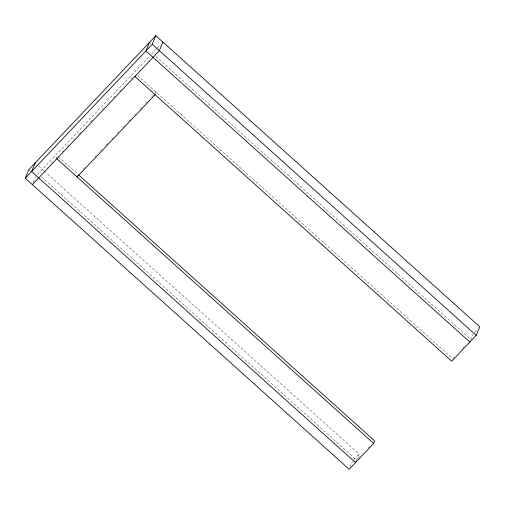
<?xml version="1.0" encoding="UTF-8"?>
<svg xmlns="http://www.w3.org/2000/svg" width="505" height="505" viewBox="0 0 505 505"><rect width="100%" height="100%" fill="white"/><g stroke="black" fill="none" stroke-linecap="round" stroke-linejoin="round"><path stroke-width="0.38" stroke-dasharray="2.52 1.89" d="M33.223 182.444L35.584 176.737M155.628 93.425L156.146 92.175L155.06 93.318M350.066 467.138L352.427 461.431M356.416 460.44L359.074 454.02L44.535 171.397M470.742 339.903L473.103 334.19M37.509 174.307L149.335 56.396M151.506 54.111L156.392 48.96M156.935 48.385L160.192 44.951M51.466 163.008L52.533 161.884M56.27 157.945L57.336 156.821M62.203 151.689L63.289 150.54M67.62 145.97L68.705 144.828M73.585 139.689L74.664 138.547M79.001 133.976L80.63 132.26M90.382 121.976L92.005 120.259M102.3 109.408L103.386 108.266M113.682 97.408L114.768 96.266M119.641 91.121L120.727 89.978M131.022 79.127L132.108 77.985M83.533 168.733L84.619 167.591M94.915 156.739L95.994 155.597M100.331 151.02L101.417 149.878M106.29 144.739L107.376 143.597M111.712 139.026L112.792 137.884M117.671 132.739L118.757 131.597M123.087 127.026L124.173 125.884M129.053 120.739L130.132 119.597M134.469 115.026L135.555 113.884M140.428 108.745L141.514 107.603M145.85 103.026L146.93 101.884M151.809 96.745L154.517 93.886M353.784 459.601L359.074 454.02M474.46 332.366L477.105 329.576M358.165 458.395L359.768 456.709M368.303 447.701L369.37 446.578M454.342 356.991L452.739 358.676L137.631 75.542M462.883 347.983L463.95 346.859M149.474 42.42L150.648 43.474M155.805 56.427L470.887 339.543M58.447 156.777L78.111 174.446M35.148 162.957L36.322 164.018M38.67 166.126L43.948 170.867M41.479 176.971L356.562 460.087M29.385 170.185L30.559 171.239"/><path stroke-width="0.76" d="M78.401 174.711L374.71 440.953L373.675 443.447L349.176 469.278L25.25 178.214L28.798 169.655L155.824 35.722L479.75 326.785L476.202 335.345L451.704 361.176L134.867 76.476M35.148 162.957L31.6 171.523L355.526 462.58L356.12 461.153M77.6 175.696L77.082 176.946L155.111 94.669M149.474 42.42L145.926 50.98L469.852 342.043M25.25 178.214L152.276 44.282L155.824 35.722M162.907 42.085L159.365 50.651L32.339 184.584M152.276 44.282L476.202 335.345M56.831 158.753L373.675 443.447"/></g></svg>
